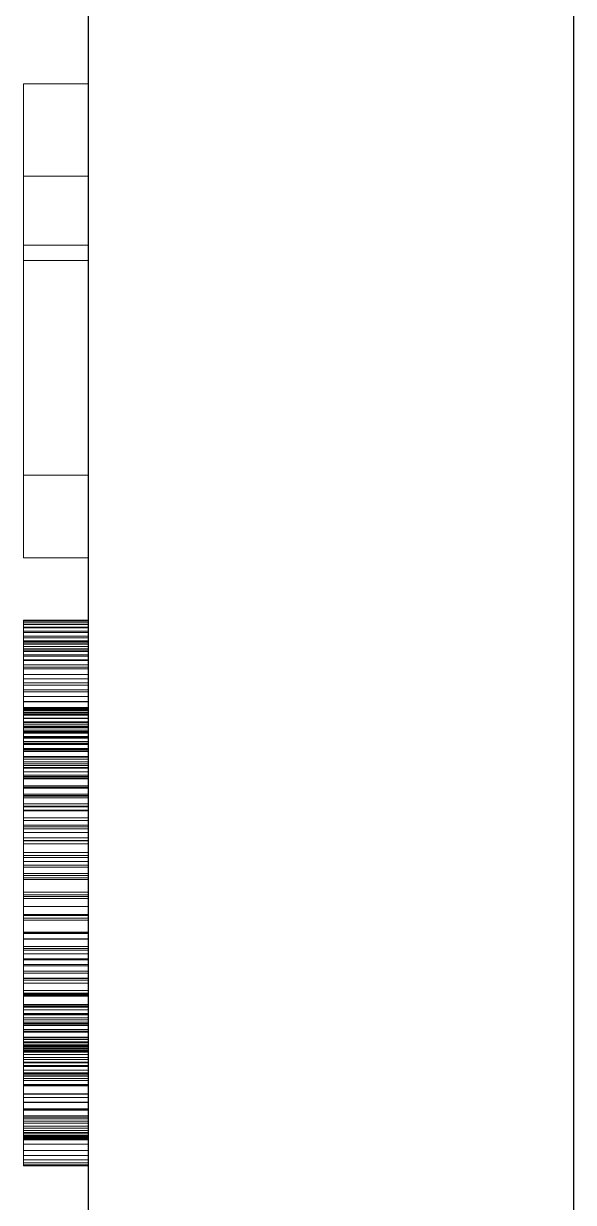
# Model space of a CAD drawing. Header units: millimetres. Extents: x 6 to 539, y 41 to 182.
# Drawn here: x 104.309 to 106.015, y 60.872 to 64.53 of the extents above; entities that cross this region are included whole.
import ezdxf

# ---------------------------------------------------------------- set-up
doc = ezdxf.new("R2010")
doc.units = ezdxf.units.MM
doc.linetypes.add('S45_HIDDEN', pattern=[2.3, 1.5, -0.8])
doc.layers.add('HIDDEN', color=7, linetype='S45_HIDDEN', lineweight=13)
doc.layers.add('VISIBLE', color=7, linetype='CONTINUOUS', lineweight=25)

msp = doc.modelspace()

# ---------------------------------------------------------------- linework, layer by layer
at = {"layer": 'HIDDEN', "ltscale": 0.666667}
for p, q in [((104.5093, 68.90795), (104.5093, 54.90795)), ((104.5093, 68.61727), (104.5093, 54.90795)), ((104.3093, 64.05583), (104.3093, 64.34317)), ((104.5093, 64.34317), (104.3093, 64.34317)), ((104.5093, 64.34317), (104.5093, 64.05583)), ((104.3093, 63.79461), (104.3093, 64.05583)), ((104.5093, 64.05583), (104.3093, 64.05583)), ((104.3093, 64.05583), (104.3093, 63.8425)), ((104.5093, 63.79461), (104.5093, 64.05583)), ((104.5093, 64.05583), (104.5093, 63.8425)), ((104.5093, 63.8425), (104.3093, 63.8425)), ((104.3093, 63.8425), (104.3093, 62.87163)), ((104.5093, 63.8425), (104.5093, 62.87163)), ((104.5093, 63.79461), (104.3093, 63.79461)), ((104.3093, 62.87163), (104.3093, 63.79461)), ((104.3093, 63.79461), (104.3093, 63.1285)), ((104.5093, 62.87163), (104.5093, 63.79461)), ((104.5093, 63.79461), (104.5093, 63.1285)), ((104.5093, 63.1285), (104.3093, 63.1285)), ((104.5093, 62.87163), (104.3093, 62.87163)), ((104.3093, 62.6771), (104.3093, 62.67862)), ((104.5093, 62.67862), (104.3093, 62.67862)), ((104.3093, 62.67862), (104.3093, 62.67723)), ((104.5093, 62.67723), (104.3093, 62.67723)), ((104.3093, 62.67723), (104.3093, 62.67308)), ((104.3093, 62.67254), (104.3093, 62.6771)), ((104.5093, 62.6771), (104.3093, 62.6771)), ((104.5093, 62.67308), (104.3093, 62.67308)), ((104.3093, 62.67308), (104.3093, 62.66617)), ((104.3093, 62.66494), (104.3093, 62.67254)), ((104.5093, 62.67254), (104.3093, 62.67254)), ((104.5093, 62.66617), (104.3093, 62.66617)), ((104.3093, 62.66617), (104.3093, 62.65649)), ((104.3093, 62.65431), (104.3093, 62.66494)), ((104.5093, 62.66494), (104.3093, 62.66494)), ((104.5093, 62.67862), (104.5093, 62.67723)), ((104.5093, 62.6771), (104.5093, 62.67862)), ((104.5093, 62.67723), (104.5093, 62.67308)), ((104.5093, 62.67254), (104.5093, 62.6771)), ((104.5093, 62.67308), (104.5093, 62.66617)), ((104.5093, 62.66494), (104.5093, 62.67254)), ((104.5093, 62.66617), (104.5093, 62.65649)), ((104.5093, 62.65431), (104.5093, 62.66494)), ((104.5093, 62.65649), (104.3093, 62.65649)), ((104.3093, 62.65649), (104.3093, 62.64404)), ((104.3093, 62.64064), (104.3093, 62.65431)), ((104.5093, 62.65431), (104.3093, 62.65431)), ((104.5093, 62.64404), (104.3093, 62.64404)), ((104.3093, 62.64404), (104.3093, 62.62882)), ((104.3093, 62.62392), (104.3093, 62.64064)), ((104.5093, 62.64064), (104.3093, 62.64064)), ((104.5093, 62.62882), (104.3093, 62.62882)), ((104.3093, 62.62882), (104.3093, 62.61084)), ((104.5093, 62.65649), (104.5093, 62.64404)), ((104.5093, 62.64064), (104.5093, 62.65431)), ((104.5093, 62.64404), (104.5093, 62.62882)), ((104.5093, 62.62392), (104.5093, 62.64064)), ((104.5093, 62.62882), (104.5093, 62.61084)), ((104.3093, 62.60417), (104.3093, 62.62392)), ((104.5093, 62.62392), (104.3093, 62.62392)), ((104.3093, 62.34484), (104.3093, 62.61476)), ((104.5093, 62.61476), (104.3093, 62.61476)), ((104.3093, 62.61476), (104.3093, 62.61154)), ((104.5093, 62.61154), (104.3093, 62.61154)), ((104.3093, 62.61154), (104.3093, 62.60551)), ((104.5093, 62.61084), (104.3093, 62.61084)), ((104.3093, 62.61084), (104.3093, 62.59009)), ((104.5093, 62.60551), (104.3093, 62.60551)), ((104.3093, 62.60551), (104.3093, 62.59667)), ((104.3093, 62.58139), (104.3093, 62.60417)), ((104.5093, 62.60417), (104.3093, 62.60417)), ((104.5093, 62.59667), (104.3093, 62.59667)), ((104.3093, 62.59667), (104.3093, 62.58501)), ((104.5093, 62.59009), (104.3093, 62.59009)), ((104.3093, 62.59009), (104.3093, 62.56644)), ((104.5093, 62.60417), (104.5093, 62.62392)), ((104.5093, 62.61476), (104.5093, 62.61154)), ((104.5093, 62.34484), (104.5093, 62.61476)), ((104.5093, 62.61154), (104.5093, 62.60551)), ((104.5093, 62.61084), (104.5093, 62.59009)), ((104.5093, 62.60551), (104.5093, 62.59667)), ((104.5093, 62.58139), (104.5093, 62.60417)), ((104.5093, 62.59667), (104.5093, 62.58501)), ((104.5093, 62.59009), (104.5093, 62.56644)), ((104.5093, 62.58501), (104.3093, 62.58501)), ((104.3093, 62.58501), (104.3093, 62.57055)), ((104.3093, 62.55575), (104.3093, 62.58139)), ((104.5093, 62.58139), (104.3093, 62.58139)), ((104.5093, 62.57055), (104.3093, 62.57055)), ((104.3093, 62.57055), (104.3093, 62.55327)), ((104.5093, 62.56644), (104.3093, 62.56644)), ((104.3093, 62.56644), (104.3093, 62.53975)), ((104.3093, 62.52746), (104.3093, 62.55575)), ((104.5093, 62.55575), (104.3093, 62.55575)), ((104.5093, 62.55327), (104.3093, 62.55327)), ((104.3093, 62.55327), (104.3093, 62.53318)), ((104.5093, 62.58501), (104.5093, 62.57055)), ((104.5093, 62.55575), (104.5093, 62.58139)), ((104.5093, 62.57055), (104.5093, 62.55327)), ((104.5093, 62.56644), (104.5093, 62.53975)), ((104.5093, 62.52746), (104.5093, 62.55575)), ((104.5093, 62.55327), (104.5093, 62.53318)), ((104.5093, 62.53975), (104.3093, 62.53975)), ((104.3093, 62.53975), (104.3093, 62.51003)), ((104.5093, 62.53318), (104.3093, 62.53318)), ((104.3093, 62.53318), (104.3093, 62.51028)), ((104.3093, 62.49652), (104.3093, 62.52746)), ((104.5093, 62.52746), (104.3093, 62.52746)), ((104.5093, 62.53975), (104.5093, 62.51003)), ((104.5093, 62.53318), (104.5093, 62.51028)), ((104.5093, 62.49652), (104.5093, 62.52746)), ((104.5093, 62.51028), (104.3093, 62.51028)), ((104.3093, 62.51028), (104.3093, 62.48466)), ((104.5093, 62.51003), (104.3093, 62.51003)), ((104.3093, 62.51003), (104.3093, 62.47726)), ((104.3093, 62.46293), (104.3093, 62.49652)), ((104.5093, 62.49652), (104.3093, 62.49652)), ((104.5093, 62.48466), (104.3093, 62.48466)), ((104.3093, 62.48466), (104.3093, 62.45644)), ((104.5093, 62.51028), (104.5093, 62.48466)), ((104.5093, 62.51003), (104.5093, 62.47726)), ((104.5093, 62.46293), (104.5093, 62.49652)), ((104.5093, 62.48466), (104.5093, 62.45644)), ((104.5093, 62.47726), (104.3093, 62.47726)), ((104.3093, 62.47726), (104.3093, 62.44146)), ((104.3093, 62.42668), (104.3093, 62.46293)), ((104.5093, 62.46293), (104.3093, 62.46293)), ((104.5093, 62.45644), (104.3093, 62.45644)), ((104.3093, 62.45644), (104.3093, 62.42562)), ((104.5093, 62.47726), (104.5093, 62.44146)), ((104.5093, 62.42668), (104.5093, 62.46293)), ((104.5093, 62.45644), (104.5093, 62.42562)), ((104.5093, 62.44146), (104.3093, 62.44146)), ((104.3093, 62.44146), (104.3093, 62.40261)), ((104.3093, 62.38778), (104.3093, 62.42668)), ((104.5093, 62.42668), (104.3093, 62.42668)), ((104.5093, 62.42562), (104.3093, 62.42562)), ((104.3093, 62.42562), (104.3093, 62.39218)), ((104.5093, 62.40724), (104.3093, 62.40724)), ((104.3093, 62.40724), (104.3093, 62.4063)), ((104.3093, 62.40633), (104.3093, 62.40724)), ((104.5093, 62.40633), (104.3093, 62.40633)), ((104.3093, 62.40361), (104.3093, 62.40633)), ((104.5093, 62.4063), (104.3093, 62.4063)), ((104.3093, 62.4063), (104.3093, 62.40347)), ((104.5093, 62.44146), (104.5093, 62.40261)), ((104.5093, 62.38778), (104.5093, 62.42668)), ((104.5093, 62.42562), (104.5093, 62.39218)), ((104.5093, 62.40724), (104.5093, 62.4063)), ((104.5093, 62.40633), (104.5093, 62.40724)), ((104.5093, 62.40361), (104.5093, 62.40633)), ((104.5093, 62.4063), (104.5093, 62.40347)), ((104.5093, 62.40361), (104.3093, 62.40361)), ((104.3093, 62.39908), (104.3093, 62.40361)), ((104.5093, 62.40347), (104.3093, 62.40347)), ((104.3093, 62.40347), (104.3093, 62.39877)), ((104.5093, 62.40261), (104.3093, 62.40261)), ((104.3093, 62.40261), (104.3093, 62.36073)), ((104.5093, 62.39908), (104.3093, 62.39908)), ((104.3093, 62.39273), (104.3093, 62.39908)), ((104.5093, 62.39877), (104.3093, 62.39877)), ((104.3093, 62.39877), (104.3093, 62.39218)), ((104.5093, 62.39273), (104.3093, 62.39273)), ((104.3093, 62.38456), (104.3093, 62.39273)), ((104.5093, 62.39218), (104.3093, 62.39218)), ((104.3093, 62.39218), (104.3093, 62.38371)), ((104.3093, 62.39218), (104.3093, 62.35614)), ((104.3093, 62.34623), (104.3093, 62.38778)), ((104.5093, 62.38778), (104.3093, 62.38778)), ((104.5093, 62.38456), (104.3093, 62.38456)), ((104.3093, 62.37459), (104.3093, 62.38456)), ((104.5093, 62.38371), (104.3093, 62.38371)), ((104.3093, 62.38371), (104.3093, 62.37336)), ((104.5093, 62.37459), (104.3093, 62.37459)), ((104.3093, 62.36279), (104.3093, 62.37459)), ((104.5093, 62.37336), (104.3093, 62.37336)), ((104.3093, 62.37336), (104.3093, 62.36113)), ((104.5093, 62.39908), (104.5093, 62.40361)), ((104.5093, 62.40347), (104.5093, 62.39877)), ((104.5093, 62.40261), (104.5093, 62.36073)), ((104.5093, 62.39273), (104.5093, 62.39908)), ((104.5093, 62.39877), (104.5093, 62.39218)), ((104.5093, 62.38456), (104.5093, 62.39273)), ((104.5093, 62.39218), (104.5093, 62.38371)), ((104.5093, 62.39218), (104.5093, 62.35614)), ((104.5093, 62.34623), (104.5093, 62.38778)), ((104.5093, 62.37459), (104.5093, 62.38456)), ((104.5093, 62.38371), (104.5093, 62.37336)), ((104.5093, 62.36279), (104.5093, 62.37459)), ((104.5093, 62.37336), (104.5093, 62.36113)), ((104.5093, 62.36279), (104.3093, 62.36279)), ((104.3093, 62.34919), (104.3093, 62.36279)), ((104.5093, 62.36113), (104.3093, 62.36113)), ((104.3093, 62.36113), (104.3093, 62.34701)), ((104.5093, 62.36073), (104.3093, 62.36073)), ((104.3093, 62.36073), (104.3093, 62.31581)), ((104.5093, 62.35614), (104.3093, 62.35614)), ((104.3093, 62.35614), (104.3093, 62.31749)), ((104.5093, 62.34919), (104.3093, 62.34919)), ((104.3093, 62.3335), (104.3093, 62.34919)), ((104.5093, 62.34701), (104.3093, 62.34701)), ((104.3093, 62.34701), (104.3093, 62.33097)), ((104.3093, 62.30202), (104.3093, 62.34623)), ((104.5093, 62.34623), (104.3093, 62.34623)), ((104.3093, 62.33777), (104.3093, 62.34484)), ((104.5093, 62.34484), (104.3093, 62.34484)), ((104.3093, 62.32747), (104.3093, 62.33777)), ((104.5093, 62.33777), (104.3093, 62.33777)), ((104.5093, 62.3335), (104.3093, 62.3335)), ((104.3093, 62.31545), (104.3093, 62.3335)), ((104.5093, 62.34919), (104.5093, 62.36279)), ((104.5093, 62.36113), (104.5093, 62.34701)), ((104.5093, 62.36073), (104.5093, 62.31581)), ((104.5093, 62.35614), (104.5093, 62.31749)), ((104.5093, 62.3335), (104.5093, 62.34919)), ((104.5093, 62.34701), (104.5093, 62.33097)), ((104.5093, 62.30202), (104.5093, 62.34623)), ((104.5093, 62.33777), (104.5093, 62.34484)), ((104.5093, 62.32747), (104.5093, 62.33777)), ((104.5093, 62.31545), (104.5093, 62.3335)), ((104.5093, 62.33097), (104.3093, 62.33097)), ((104.3093, 62.33097), (104.3093, 62.31295)), ((104.3093, 62.31392), (104.3093, 62.32747)), ((104.5093, 62.32747), (104.3093, 62.32747)), ((104.5093, 62.31749), (104.3093, 62.31749)), ((104.3093, 62.31749), (104.3093, 62.27623)), ((104.5093, 62.31581), (104.3093, 62.31581)), ((104.3093, 62.31581), (104.3093, 62.28052)), ((104.5093, 62.31545), (104.3093, 62.31545)), ((104.3093, 62.29504), (104.3093, 62.31545)), ((104.3093, 62.29713), (104.3093, 62.31392)), ((104.5093, 62.31392), (104.3093, 62.31392)), ((104.5093, 62.31295), (104.3093, 62.31295)), ((104.3093, 62.31295), (104.3093, 62.29297)), ((104.3093, 62.25578), (104.3093, 62.30202)), ((104.5093, 62.30202), (104.3093, 62.30202)), ((104.3093, 62.27709), (104.3093, 62.29713)), ((104.5093, 62.29713), (104.3093, 62.29713)), ((104.5093, 62.33097), (104.5093, 62.31295)), ((104.5093, 62.31392), (104.5093, 62.32747)), ((104.5093, 62.31749), (104.5093, 62.27623)), ((104.5093, 62.31581), (104.5093, 62.28052)), ((104.5093, 62.29504), (104.5093, 62.31545)), ((104.5093, 62.29713), (104.5093, 62.31392)), ((104.5093, 62.31295), (104.5093, 62.29297)), ((104.5093, 62.25578), (104.5093, 62.30202)), ((104.5093, 62.27709), (104.5093, 62.29713)), ((104.5093, 62.29504), (104.3093, 62.29504)), ((104.3093, 62.27227), (104.3093, 62.29504)), ((104.5093, 62.29297), (104.3093, 62.29297)), ((104.3093, 62.29297), (104.3093, 62.271)), ((104.5093, 62.28052), (104.3093, 62.28052)), ((104.3093, 62.28052), (104.3093, 62.23849)), ((104.3093, 62.25382), (104.3093, 62.27709)), ((104.5093, 62.27709), (104.3093, 62.27709)), ((104.5093, 62.27623), (104.3093, 62.27623)), ((104.3093, 62.27623), (104.3093, 62.23237)), ((104.5093, 62.27227), (104.3093, 62.27227)), ((104.3093, 62.24715), (104.3093, 62.27227)), ((104.5093, 62.271), (104.3093, 62.271)), ((104.3093, 62.271), (104.3093, 62.24707)), ((104.5093, 62.27227), (104.5093, 62.29504)), ((104.5093, 62.29297), (104.5093, 62.271)), ((104.5093, 62.28052), (104.5093, 62.23849)), ((104.5093, 62.25382), (104.5093, 62.27709)), ((104.5093, 62.27623), (104.5093, 62.23237)), ((104.5093, 62.24715), (104.5093, 62.27227)), ((104.5093, 62.271), (104.5093, 62.24707)), ((104.3093, 62.2081), (104.3093, 62.25578)), ((104.5093, 62.25578), (104.3093, 62.25578)), ((104.3093, 62.2273), (104.3093, 62.25382)), ((104.5093, 62.25382), (104.3093, 62.25382)), ((104.5093, 62.24715), (104.3093, 62.24715)), ((104.3093, 62.21967), (104.3093, 62.24715)), ((104.5093, 62.24707), (104.3093, 62.24707)), ((104.3093, 62.24707), (104.3093, 62.22116)), ((104.5093, 62.23849), (104.3093, 62.23849)), ((104.3093, 62.23849), (104.3093, 62.18973)), ((104.5093, 62.23237), (104.3093, 62.23237)), ((104.3093, 62.23237), (104.3093, 62.18632)), ((104.3093, 62.19754), (104.3093, 62.2273)), ((104.5093, 62.2273), (104.3093, 62.2273)), ((104.5093, 62.2081), (104.5093, 62.25578)), ((104.5093, 62.2273), (104.5093, 62.25382)), ((104.5093, 62.21967), (104.5093, 62.24715)), ((104.5093, 62.24707), (104.5093, 62.22116)), ((104.5093, 62.23849), (104.5093, 62.18973)), ((104.5093, 62.23237), (104.5093, 62.18632)), ((104.5093, 62.19754), (104.5093, 62.2273)), ((104.5093, 62.22116), (104.3093, 62.22116)), ((104.3093, 62.22116), (104.3093, 62.19329)), ((104.5093, 62.21967), (104.3093, 62.21967)), ((104.3093, 62.18983), (104.3093, 62.21967)), ((104.3093, 62.159), (104.3093, 62.2081)), ((104.5093, 62.2081), (104.3093, 62.2081)), ((104.3093, 62.16428), (104.3093, 62.19754)), ((104.5093, 62.19754), (104.3093, 62.19754)), ((104.5093, 62.19329), (104.3093, 62.19329)), ((104.3093, 62.19329), (104.3093, 62.16343)), ((104.5093, 62.18983), (104.3093, 62.18983)), ((104.3093, 62.15763), (104.3093, 62.18983)), ((104.5093, 62.18973), (104.3093, 62.18973)), ((104.3093, 62.18973), (104.3093, 62.13423)), ((104.5093, 62.18632), (104.3093, 62.18632)), ((104.3093, 62.18632), (104.3093, 62.13854)), ((104.5093, 62.22116), (104.5093, 62.19329)), ((104.5093, 62.18983), (104.5093, 62.21967)), ((104.5093, 62.159), (104.5093, 62.2081)), ((104.5093, 62.16428), (104.5093, 62.19754)), ((104.5093, 62.19329), (104.5093, 62.16343)), ((104.5093, 62.15763), (104.5093, 62.18983)), ((104.5093, 62.18973), (104.5093, 62.13423)), ((104.5093, 62.18632), (104.5093, 62.13854)), ((104.3093, 62.12729), (104.3093, 62.16428)), ((104.5093, 62.16428), (104.3093, 62.16428)), ((104.5093, 62.16343), (104.3093, 62.16343)), ((104.3093, 62.16343), (104.3093, 62.132)), ((104.3093, 62.10847), (104.3093, 62.159)), ((104.5093, 62.159), (104.3093, 62.159)), ((104.5093, 62.15763), (104.3093, 62.15763)), ((104.3093, 62.10185), (104.3093, 62.15763)), ((104.5093, 62.12729), (104.5093, 62.16428)), ((104.5093, 62.16343), (104.5093, 62.132)), ((104.5093, 62.10847), (104.5093, 62.159)), ((104.5093, 62.10185), (104.5093, 62.15763)), ((104.5093, 62.13854), (104.3093, 62.13854)), ((104.3093, 62.13854), (104.3093, 62.089)), ((104.5093, 62.13423), (104.3093, 62.13423)), ((104.3093, 62.13423), (104.3093, 62.00303)), ((104.5093, 62.132), (104.3093, 62.132)), ((104.3093, 62.132), (104.3093, 62.0994)), ((104.3093, 62.08655), (104.3093, 62.12729)), ((104.5093, 62.12729), (104.3093, 62.12729)), ((104.5093, 62.13854), (104.5093, 62.089)), ((104.5093, 62.13423), (104.5093, 62.00303)), ((104.5093, 62.132), (104.5093, 62.0994)), ((104.5093, 62.08655), (104.5093, 62.12729)), ((104.3093, 62.05651), (104.3093, 62.10847)), ((104.5093, 62.10847), (104.3093, 62.10847)), ((104.5093, 62.10185), (104.3093, 62.10185)), ((104.3093, 62.02012), (104.3093, 62.10185)), ((104.5093, 62.0994), (104.3093, 62.0994)), ((104.3093, 62.0994), (104.3093, 62.06561)), ((104.5093, 62.089), (104.3093, 62.089)), ((104.3093, 62.089), (104.3093, 62.03772)), ((104.3093, 62.04207), (104.3093, 62.08655)), ((104.5093, 62.08655), (104.3093, 62.08655)), ((104.5093, 62.05651), (104.5093, 62.10847)), ((104.5093, 62.02012), (104.5093, 62.10185)), ((104.5093, 62.0994), (104.5093, 62.06561)), ((104.5093, 62.089), (104.5093, 62.03772)), ((104.5093, 62.04207), (104.5093, 62.08655)), ((104.5093, 62.06561), (104.3093, 62.06561)), ((104.3093, 62.06561), (104.3093, 62.03065)), ((104.3093, 62.00312), (104.3093, 62.05651)), ((104.5093, 62.05651), (104.3093, 62.05651)), ((104.3093, 61.99386), (104.3093, 62.04207)), ((104.5093, 62.04207), (104.3093, 62.04207)), ((104.5093, 62.06561), (104.5093, 62.03065)), ((104.5093, 62.00312), (104.5093, 62.05651)), ((104.5093, 61.99386), (104.5093, 62.04207)), ((104.5093, 62.03772), (104.3093, 62.03772)), ((104.3093, 62.03772), (104.3093, 61.98469)), ((104.5093, 62.03065), (104.3093, 62.03065)), ((104.3093, 62.03065), (104.3093, 61.9945)), ((104.5093, 62.02012), (104.3093, 62.02012)), ((104.3093, 61.91246), (104.3093, 62.02012)), ((104.3093, 61.9483), (104.3093, 62.00312)), ((104.5093, 62.00312), (104.3093, 62.00312)), ((104.5093, 62.00303), (104.3093, 62.00303)), ((104.3093, 62.00303), (104.3093, 61.84489)), ((104.5093, 62.03772), (104.5093, 61.98469)), ((104.5093, 62.03065), (104.5093, 61.9945)), ((104.5093, 61.91246), (104.5093, 62.02012)), ((104.5093, 61.9483), (104.5093, 62.00312)), ((104.5093, 62.00303), (104.5093, 61.84489)), ((104.5093, 61.9945), (104.3093, 61.9945)), ((104.3093, 61.9945), (104.3093, 61.95718)), ((104.3093, 61.94189), (104.3093, 61.99386)), ((104.5093, 61.99386), (104.3093, 61.99386)), ((104.5093, 61.98469), (104.3093, 61.98469)), ((104.3093, 61.98469), (104.3093, 61.92992)), ((104.5093, 61.9945), (104.5093, 61.95718)), ((104.5093, 61.94189), (104.5093, 61.99386)), ((104.5093, 61.98469), (104.5093, 61.92992)), ((104.5093, 61.95718), (104.3093, 61.95718)), ((104.3093, 61.95718), (104.3093, 61.91868)), ((104.3093, 61.89205), (104.3093, 61.9483)), ((104.5093, 61.9483), (104.3093, 61.9483)), ((104.3093, 61.88619), (104.3093, 61.94189)), ((104.5093, 61.94189), (104.3093, 61.94189)), ((104.5093, 61.92992), (104.3093, 61.92992)), ((104.3093, 61.92992), (104.3093, 61.8734)), ((104.5093, 61.95718), (104.5093, 61.91868)), ((104.5093, 61.89205), (104.5093, 61.9483)), ((104.5093, 61.88619), (104.5093, 61.94189)), ((104.5093, 61.92992), (104.5093, 61.8734)), ((104.5093, 61.91868), (104.3093, 61.91868)), ((104.3093, 61.91868), (104.3093, 61.87899)), ((104.5093, 61.91246), (104.3093, 61.91246)), ((104.3093, 61.77886), (104.3093, 61.91246)), ((104.5093, 61.91868), (104.5093, 61.87899)), ((104.5093, 61.77886), (104.5093, 61.91246)), ((104.3093, 61.82132), (104.3093, 61.89205)), ((104.5093, 61.89205), (104.3093, 61.89205)), ((104.3093, 61.82675), (104.3093, 61.88619)), ((104.5093, 61.88619), (104.3093, 61.88619)), ((104.5093, 61.87899), (104.3093, 61.87899)), ((104.3093, 61.87899), (104.3093, 61.83421)), ((104.5093, 61.8734), (104.3093, 61.8734)), ((104.3093, 61.8734), (104.3093, 61.81514)), ((104.5093, 61.82132), (104.5093, 61.89205)), ((104.5093, 61.82675), (104.5093, 61.88619)), ((104.5093, 61.87899), (104.5093, 61.83421)), ((104.5093, 61.8734), (104.5093, 61.81514)), ((104.3093, 61.84489), (104.3093, 61.76318)), ((104.5093, 61.83421), (104.3093, 61.83421)), ((104.3093, 61.83421), (104.3093, 61.79056)), ((104.3093, 61.76506), (104.3093, 61.82675)), ((104.5093, 61.82675), (104.3093, 61.82675)), ((104.3093, 61.75351), (104.3093, 61.82132)), ((104.5093, 61.82132), (104.3093, 61.82132)), ((104.5093, 61.84489), (104.5093, 61.76318)), ((104.5093, 61.83421), (104.5093, 61.79056)), ((104.5093, 61.76506), (104.5093, 61.82675)), ((104.5093, 61.75351), (104.5093, 61.82132)), ((104.5093, 61.81514), (104.3093, 61.81514)), ((104.3093, 61.81514), (104.3093, 61.76206)), ((104.5093, 61.79056), (104.3093, 61.79056)), ((104.3093, 61.79056), (104.3093, 61.74804)), ((104.5093, 61.81514), (104.5093, 61.76206)), ((104.5093, 61.79056), (104.5093, 61.74804)), ((104.3093, 61.64326), (104.3093, 61.77886)), ((104.3093, 61.7077), (104.3093, 61.76506)), ((104.5093, 61.76506), (104.3093, 61.76506)), ((104.5093, 61.76318), (104.3093, 61.76318)), ((104.3093, 61.76318), (104.3093, 61.68965)), ((104.5093, 61.76206), (104.3093, 61.76206)), ((104.3093, 61.76206), (104.3093, 61.7102)), ((104.3093, 61.68862), (104.3093, 61.75351)), ((104.5093, 61.75351), (104.3093, 61.75351)), ((104.5093, 61.74804), (104.3093, 61.74804)), ((104.3093, 61.74804), (104.3093, 61.70666)), ((104.5093, 61.64326), (104.5093, 61.77886)), ((104.5093, 61.7077), (104.5093, 61.76506)), ((104.5093, 61.76318), (104.5093, 61.68965)), ((104.5093, 61.76206), (104.5093, 61.7102)), ((104.5093, 61.68862), (104.5093, 61.75351)), ((104.5093, 61.74804), (104.5093, 61.70666)), ((104.5093, 61.7102), (104.3093, 61.7102)), ((104.3093, 61.7102), (104.3093, 61.65956)), ((104.3093, 61.65468), (104.3093, 61.7077)), ((104.5093, 61.7077), (104.3093, 61.7077)), ((104.5093, 61.70666), (104.3093, 61.70666)), ((104.3093, 61.70666), (104.3093, 61.66641)), ((104.5093, 61.68965), (104.3093, 61.68965)), ((104.3093, 61.68965), (104.3093, 61.62431)), ((104.3093, 61.62666), (104.3093, 61.68862)), ((104.5093, 61.68862), (104.3093, 61.68862)), ((104.5093, 61.7102), (104.5093, 61.65956)), ((104.5093, 61.65468), (104.5093, 61.7077)), ((104.5093, 61.70666), (104.5093, 61.66641)), ((104.5093, 61.68965), (104.5093, 61.62431)), ((104.5093, 61.62666), (104.5093, 61.68862)), ((104.5093, 61.66641), (104.3093, 61.66641)), ((104.3093, 61.66641), (104.3093, 61.6273)), ((104.5093, 61.65956), (104.3093, 61.65956)), ((104.3093, 61.65956), (104.3093, 61.61015)), ((104.3093, 61.60598), (104.3093, 61.65468)), ((104.5093, 61.65468), (104.3093, 61.65468)), ((104.5093, 61.64326), (104.3093, 61.64326)), ((104.3093, 61.58369), (104.3093, 61.64326)), ((104.5093, 61.66641), (104.5093, 61.6273)), ((104.5093, 61.65956), (104.5093, 61.61015)), ((104.5093, 61.60598), (104.5093, 61.65468)), ((104.5093, 61.58369), (104.5093, 61.64326)), ((104.5093, 61.6273), (104.3093, 61.6273)), ((104.3093, 61.6273), (104.3093, 61.58932)), ((104.3093, 61.56763), (104.3093, 61.62666)), ((104.5093, 61.62666), (104.3093, 61.62666)), ((104.5093, 61.62431), (104.3093, 61.62431)), ((104.3093, 61.62431), (104.3093, 61.56716)), ((104.5093, 61.61015), (104.3093, 61.61015)), ((104.3093, 61.61015), (104.3093, 61.56197)), ((104.3093, 61.56162), (104.3093, 61.60598)), ((104.5093, 61.60598), (104.3093, 61.60598)), ((104.5093, 61.6273), (104.5093, 61.58932)), ((104.5093, 61.56763), (104.5093, 61.62666)), ((104.5093, 61.62431), (104.5093, 61.56716)), ((104.5093, 61.61015), (104.5093, 61.56197)), ((104.5093, 61.56162), (104.5093, 61.60598)), ((104.5093, 61.58932), (104.3093, 61.58932)), ((104.3093, 61.58932), (104.3093, 61.55247)), ((104.5093, 61.58369), (104.3093, 61.58369)), ((104.3093, 61.52961), (104.3093, 61.58369)), ((104.3093, 61.51152), (104.3093, 61.56763)), ((104.5093, 61.56763), (104.3093, 61.56763)), ((104.5093, 61.56716), (104.3093, 61.56716)), ((104.3093, 61.56716), (104.3093, 61.51819)), ((104.5093, 61.58932), (104.5093, 61.55247)), ((104.5093, 61.52961), (104.5093, 61.58369)), ((104.5093, 61.51152), (104.5093, 61.56763)), ((104.5093, 61.56716), (104.5093, 61.51819)), ((104.5093, 61.56197), (104.3093, 61.56197)), ((104.3093, 61.56197), (104.3093, 61.51501)), ((104.3093, 61.52158), (104.3093, 61.56162)), ((104.5093, 61.56162), (104.3093, 61.56162)), ((104.5093, 61.55247), (104.3093, 61.55247)), ((104.3093, 61.55247), (104.3093, 61.51738)), ((104.5093, 61.52961), (104.3093, 61.52961)), ((104.3093, 61.48102), (104.3093, 61.52961)), ((104.5093, 61.56197), (104.5093, 61.51501)), ((104.5093, 61.52158), (104.5093, 61.56162)), ((104.5093, 61.55247), (104.5093, 61.51738)), ((104.5093, 61.48102), (104.5093, 61.52961)), ((104.3093, 61.48588), (104.3093, 61.52158)), ((104.5093, 61.52158), (104.3093, 61.52158)), ((104.5093, 61.51819), (104.3093, 61.51819)), ((104.3093, 61.51819), (104.3093, 61.47741)), ((104.5093, 61.51738), (104.3093, 61.51738)), ((104.3093, 61.51738), (104.3093, 61.48467)), ((104.5093, 61.51501), (104.3093, 61.51501)), ((104.3093, 61.51501), (104.3093, 61.46927)), ((104.3093, 61.45833), (104.3093, 61.51152)), ((104.5093, 61.51152), (104.3093, 61.51152)), ((104.5093, 61.48588), (104.5093, 61.52158)), ((104.5093, 61.51819), (104.5093, 61.47741)), ((104.5093, 61.51738), (104.5093, 61.48467)), ((104.5093, 61.51501), (104.5093, 61.46927)), ((104.5093, 61.45833), (104.5093, 61.51152)), ((104.3093, 61.46965), (104.3093, 61.48588)), ((104.5093, 61.48588), (104.3093, 61.48588)), ((104.5093, 61.48467), (104.3093, 61.48467)), ((104.3093, 61.48467), (104.3093, 61.45434)), ((104.5093, 61.48102), (104.3093, 61.48102)), ((104.3093, 61.43791), (104.3093, 61.48102)), ((104.5093, 61.47741), (104.3093, 61.47741)), ((104.3093, 61.47741), (104.3093, 61.44482)), ((104.3093, 61.45451), (104.3093, 61.46965)), ((104.5093, 61.46965), (104.3093, 61.46965)), ((104.5093, 61.46927), (104.3093, 61.46927)), ((104.3093, 61.46927), (104.3093, 61.42476)), ((104.3093, 61.40807), (104.3093, 61.45833)), ((104.5093, 61.45833), (104.3093, 61.45833)), ((104.3093, 61.42713), (104.3093, 61.45451)), ((104.5093, 61.45451), (104.3093, 61.45451)), ((104.5093, 61.45434), (104.3093, 61.45434)), ((104.3093, 61.45434), (104.3093, 61.42639)), ((104.5093, 61.46965), (104.5093, 61.48588)), ((104.5093, 61.48467), (104.5093, 61.45434)), ((104.5093, 61.43791), (104.5093, 61.48102)), ((104.5093, 61.47741), (104.5093, 61.44482)), ((104.5093, 61.45451), (104.5093, 61.46965)), ((104.5093, 61.46927), (104.5093, 61.42476)), ((104.5093, 61.40807), (104.5093, 61.45833)), ((104.5093, 61.42713), (104.5093, 61.45451)), ((104.5093, 61.45434), (104.5093, 61.42639)), ((104.5093, 61.44482), (104.3093, 61.44482)), ((104.3093, 61.44482), (104.3093, 61.43159)), ((104.5093, 61.43791), (104.3093, 61.43791)), ((104.3093, 61.40029), (104.3093, 61.43791)), ((104.5093, 61.43159), (104.3093, 61.43159)), ((104.3093, 61.43159), (104.3093, 61.42041)), ((104.3093, 61.4034), (104.3093, 61.42713)), ((104.5093, 61.42713), (104.3093, 61.42713)), ((104.5093, 61.42639), (104.3093, 61.42639)), ((104.3093, 61.42639), (104.3093, 61.40083)), ((104.5093, 61.42476), (104.3093, 61.42476)), ((104.3093, 61.42476), (104.3093, 61.38218)), ((104.5093, 61.42041), (104.3093, 61.42041)), ((104.3093, 61.42041), (104.3093, 61.40102)), ((104.5093, 61.44482), (104.5093, 61.43159)), ((104.5093, 61.40029), (104.5093, 61.43791)), ((104.5093, 61.43159), (104.5093, 61.42041)), ((104.5093, 61.4034), (104.5093, 61.42713)), ((104.5093, 61.42639), (104.5093, 61.40083)), ((104.5093, 61.42476), (104.5093, 61.38218)), ((104.5093, 61.42041), (104.5093, 61.40102)), ((104.3093, 61.36059), (104.3093, 61.40807)), ((104.5093, 61.40807), (104.3093, 61.40807)), ((104.3093, 61.38332), (104.3093, 61.4034)), ((104.5093, 61.4034), (104.3093, 61.4034)), ((104.5093, 61.40102), (104.3093, 61.40102)), ((104.3093, 61.40102), (104.3093, 61.38422)), ((104.5093, 61.40083), (104.3093, 61.40083)), ((104.3093, 61.40083), (104.3093, 61.37764)), ((104.5093, 61.40029), (104.3093, 61.40029)), ((104.3093, 61.36816), (104.3093, 61.40029)), ((104.5093, 61.38422), (104.3093, 61.38422)), ((104.3093, 61.38422), (104.3093, 61.37)), ((104.3093, 61.36689), (104.3093, 61.38332)), ((104.5093, 61.38332), (104.3093, 61.38332)), ((104.5093, 61.38218), (104.3093, 61.38218)), ((104.3093, 61.38218), (104.3093, 61.34222)), ((104.5093, 61.36059), (104.5093, 61.40807)), ((104.5093, 61.38332), (104.5093, 61.4034)), ((104.5093, 61.40102), (104.5093, 61.38422)), ((104.5093, 61.40083), (104.5093, 61.37764)), ((104.5093, 61.36816), (104.5093, 61.40029)), ((104.5093, 61.38422), (104.5093, 61.37)), ((104.5093, 61.36689), (104.5093, 61.38332)), ((104.5093, 61.38218), (104.5093, 61.34222)), ((104.5093, 61.37764), (104.3093, 61.37764)), ((104.3093, 61.37764), (104.3093, 61.35684)), ((104.5093, 61.37), (104.3093, 61.37)), ((104.3093, 61.37), (104.3093, 61.35837)), ((104.5093, 61.36816), (104.3093, 61.36816)), ((104.3093, 61.33128), (104.3093, 61.36816)), ((104.3093, 61.35412), (104.3093, 61.36689)), ((104.5093, 61.36689), (104.3093, 61.36689)), ((104.3093, 61.31574), (104.3093, 61.36059)), ((104.5093, 61.36059), (104.3093, 61.36059)), ((104.5093, 61.35837), (104.3093, 61.35837)), ((104.3093, 61.35837), (104.3093, 61.34932)), ((104.5093, 61.35684), (104.3093, 61.35684)), ((104.3093, 61.35684), (104.3093, 61.33841)), ((104.3093, 61.34499), (104.3093, 61.35412)), ((104.5093, 61.35412), (104.3093, 61.35412)), ((104.5093, 61.34932), (104.3093, 61.34932)), ((104.3093, 61.34932), (104.3093, 61.34286)), ((104.3093, 61.33951), (104.3093, 61.34499)), ((104.5093, 61.34499), (104.3093, 61.34499)), ((104.5093, 61.37764), (104.5093, 61.35684)), ((104.5093, 61.37), (104.5093, 61.35837)), ((104.5093, 61.33128), (104.5093, 61.36816)), ((104.5093, 61.35412), (104.5093, 61.36689)), ((104.5093, 61.31574), (104.5093, 61.36059)), ((104.5093, 61.35837), (104.5093, 61.34932)), ((104.5093, 61.35684), (104.5093, 61.33841)), ((104.5093, 61.34499), (104.5093, 61.35412)), ((104.5093, 61.34932), (104.5093, 61.34286)), ((104.5093, 61.33951), (104.5093, 61.34499)), ((104.5093, 61.34286), (104.3093, 61.34286)), ((104.3093, 61.34286), (104.3093, 61.33898)), ((104.5093, 61.34222), (104.3093, 61.34222)), ((104.3093, 61.34222), (104.3093, 61.3049)), ((104.3093, 61.33769), (104.3093, 61.33951)), ((104.5093, 61.33951), (104.3093, 61.33951)), ((104.5093, 61.33898), (104.3093, 61.33898)), ((104.3093, 61.33898), (104.3093, 61.33769)), ((104.5093, 61.33841), (104.3093, 61.33841)), ((104.3093, 61.33841), (104.3093, 61.32196)), ((104.5093, 61.33769), (104.3093, 61.33769)), ((104.5093, 61.33128), (104.3093, 61.33128)), ((104.3093, 61.29683), (104.3093, 61.33128)), ((104.5093, 61.32196), (104.3093, 61.32196)), ((104.3093, 61.32196), (104.3093, 61.30708)), ((104.3093, 61.27352), (104.3093, 61.31574)), ((104.5093, 61.31574), (104.3093, 61.31574)), ((104.5093, 61.34286), (104.5093, 61.33898)), ((104.5093, 61.34222), (104.5093, 61.3049)), ((104.5093, 61.33769), (104.5093, 61.33951)), ((104.5093, 61.33898), (104.5093, 61.33769)), ((104.5093, 61.33841), (104.5093, 61.32196)), ((104.5093, 61.29683), (104.5093, 61.33128)), ((104.5093, 61.32196), (104.5093, 61.30708)), ((104.5093, 61.27352), (104.5093, 61.31574)), ((104.5093, 61.30708), (104.3093, 61.30708)), ((104.3093, 61.30708), (104.3093, 61.29375)), ((104.5093, 61.3049), (104.3093, 61.3049)), ((104.3093, 61.3049), (104.3093, 61.27021)), ((104.5093, 61.29683), (104.3093, 61.29683)), ((104.3093, 61.2648), (104.3093, 61.29683)), ((104.5093, 61.29375), (104.3093, 61.29375)), ((104.3093, 61.29375), (104.3093, 61.282)), ((104.5093, 61.282), (104.3093, 61.282)), ((104.3093, 61.282), (104.3093, 61.2718)), ((104.3093, 61.23392), (104.3093, 61.27352)), ((104.5093, 61.27352), (104.3093, 61.27352)), ((104.5093, 61.2718), (104.3093, 61.2718)), ((104.3093, 61.2718), (104.3093, 61.26318)), ((104.5093, 61.30708), (104.5093, 61.29375)), ((104.5093, 61.3049), (104.5093, 61.27021)), ((104.5093, 61.2648), (104.5093, 61.29683)), ((104.5093, 61.29375), (104.5093, 61.282)), ((104.5093, 61.282), (104.5093, 61.2718)), ((104.5093, 61.23392), (104.5093, 61.27352)), ((104.5093, 61.2718), (104.5093, 61.26318)), ((104.5093, 61.27021), (104.3093, 61.27021)), ((104.3093, 61.27021), (104.3093, 61.23814)), ((104.5093, 61.2648), (104.3093, 61.2648)), ((104.3093, 61.23519), (104.3093, 61.2648)), ((104.5093, 61.26318), (104.3093, 61.26318)), ((104.3093, 61.26318), (104.3093, 61.25611)), ((104.5093, 61.25611), (104.3093, 61.25611)), ((104.3093, 61.25611), (104.3093, 61.25061)), ((104.5093, 61.25061), (104.3093, 61.25061)), ((104.3093, 61.25061), (104.3093, 60.98504)), ((104.5093, 61.23814), (104.3093, 61.23814)), ((104.3093, 61.23814), (104.3093, 61.20871)), ((104.5093, 61.23519), (104.3093, 61.23519)), ((104.3093, 61.20802), (104.3093, 61.23519)), ((104.5093, 61.27021), (104.5093, 61.23814)), ((104.5093, 61.23519), (104.5093, 61.2648)), ((104.5093, 61.26318), (104.5093, 61.25611)), ((104.5093, 61.25611), (104.5093, 61.25061)), ((104.5093, 61.25061), (104.5093, 60.98504)), ((104.5093, 61.23814), (104.5093, 61.20871)), ((104.5093, 61.20802), (104.5093, 61.23519)), ((104.3093, 61.19696), (104.3093, 61.23392)), ((104.5093, 61.23392), (104.3093, 61.23392)), ((104.5093, 61.20871), (104.3093, 61.20871)), ((104.3093, 61.20871), (104.3093, 61.18191)), ((104.5093, 61.20802), (104.3093, 61.20802)), ((104.3093, 61.18327), (104.3093, 61.20802)), ((104.5093, 61.19696), (104.5093, 61.23392)), ((104.5093, 61.20871), (104.5093, 61.18191)), ((104.5093, 61.18327), (104.5093, 61.20802)), ((104.3093, 61.16263), (104.3093, 61.19696)), ((104.5093, 61.19696), (104.3093, 61.19696)), ((104.5093, 61.18327), (104.3093, 61.18327)), ((104.3093, 61.16094), (104.3093, 61.18327)), ((104.5093, 61.18191), (104.3093, 61.18191)), ((104.3093, 61.18191), (104.3093, 61.15774)), ((104.3093, 61.13093), (104.3093, 61.16263)), ((104.5093, 61.16263), (104.3093, 61.16263)), ((104.5093, 61.16263), (104.5093, 61.19696)), ((104.5093, 61.16094), (104.5093, 61.18327)), ((104.5093, 61.18191), (104.5093, 61.15774)), ((104.5093, 61.13093), (104.5093, 61.16263)), ((104.5093, 61.16094), (104.3093, 61.16094)), ((104.3093, 61.14105), (104.3093, 61.16094)), ((104.5093, 61.15774), (104.3093, 61.15774)), ((104.3093, 61.15774), (104.3093, 61.13631)), ((104.5093, 61.14105), (104.3093, 61.14105)), ((104.3093, 61.12353), (104.3093, 61.14105)), ((104.5093, 61.13631), (104.3093, 61.13631)), ((104.3093, 61.13631), (104.3093, 61.11774)), ((104.3093, 61.10186), (104.3093, 61.13093)), ((104.5093, 61.13093), (104.3093, 61.13093)), ((104.5093, 61.14105), (104.5093, 61.16094)), ((104.5093, 61.15774), (104.5093, 61.13631)), ((104.5093, 61.12353), (104.5093, 61.14105)), ((104.5093, 61.13631), (104.5093, 61.11774)), ((104.5093, 61.10186), (104.5093, 61.13093)), ((104.5093, 61.12353), (104.3093, 61.12353)), ((104.3093, 61.10835), (104.3093, 61.12353)), ((104.5093, 61.11774), (104.3093, 61.11774)), ((104.3093, 61.11774), (104.3093, 61.10202)), ((104.5093, 61.10835), (104.3093, 61.10835)), ((104.3093, 61.0955), (104.3093, 61.10835)), ((104.5093, 61.10202), (104.3093, 61.10202)), ((104.3093, 61.10202), (104.3093, 61.08917)), ((104.3093, 61.07575), (104.3093, 61.10186)), ((104.5093, 61.10186), (104.3093, 61.10186)), ((104.5093, 61.0955), (104.3093, 61.0955)), ((104.3093, 61.08499), (104.3093, 61.0955)), ((104.5093, 61.08917), (104.3093, 61.08917)), ((104.3093, 61.08917), (104.3093, 61.07917)), ((104.5093, 61.10835), (104.5093, 61.12353)), ((104.5093, 61.11774), (104.5093, 61.10202)), ((104.5093, 61.0955), (104.5093, 61.10835)), ((104.5093, 61.10202), (104.5093, 61.08917)), ((104.5093, 61.07575), (104.5093, 61.10186)), ((104.5093, 61.08499), (104.5093, 61.0955)), ((104.5093, 61.08917), (104.5093, 61.07917)), ((104.5093, 61.08499), (104.3093, 61.08499)), ((104.3093, 61.07682), (104.3093, 61.08499)), ((104.5093, 61.07917), (104.3093, 61.07917)), ((104.3093, 61.07917), (104.3093, 61.07202)), ((104.5093, 61.07682), (104.3093, 61.07682)), ((104.3093, 61.07098), (104.3093, 61.07682)), ((104.3093, 61.05293), (104.3093, 61.07575)), ((104.5093, 61.07575), (104.3093, 61.07575)), ((104.5093, 61.07202), (104.3093, 61.07202)), ((104.3093, 61.07202), (104.3093, 61.06774)), ((104.5093, 61.07098), (104.3093, 61.07098)), ((104.3093, 61.06748), (104.3093, 61.07098)), ((104.5093, 61.06774), (104.3093, 61.06774)), ((104.3093, 61.06774), (104.3093, 61.06631)), ((104.5093, 61.06748), (104.3093, 61.06748)), ((104.3093, 61.06631), (104.3093, 61.06748)), ((104.5093, 61.06631), (104.3093, 61.06631)), ((104.3093, 61.03339), (104.3093, 61.05293)), ((104.5093, 61.05293), (104.3093, 61.05293)), ((104.5093, 61.07682), (104.5093, 61.08499)), ((104.5093, 61.07917), (104.5093, 61.07202)), ((104.5093, 61.07098), (104.5093, 61.07682)), ((104.5093, 61.05293), (104.5093, 61.07575)), ((104.5093, 61.07202), (104.5093, 61.06774)), ((104.5093, 61.06748), (104.5093, 61.07098)), ((104.5093, 61.06774), (104.5093, 61.06631)), ((104.5093, 61.06631), (104.5093, 61.06748)), ((104.5093, 61.03339), (104.5093, 61.05293)), ((104.3093, 61.01715), (104.3093, 61.03339)), ((104.5093, 61.03339), (104.3093, 61.03339)), ((104.3093, 61.00419), (104.3093, 61.01715)), ((104.5093, 61.01715), (104.3093, 61.01715)), ((104.5093, 61.01715), (104.5093, 61.03339)), ((104.5093, 61.00419), (104.5093, 61.01715)), ((104.3093, 60.99452), (104.3093, 61.00419)), ((104.5093, 61.00419), (104.3093, 61.00419)), ((104.3093, 60.98813), (104.3093, 60.99452)), ((104.5093, 60.99452), (104.3093, 60.99452)), ((104.3093, 60.98504), (104.3093, 60.98813)), ((104.5093, 60.98813), (104.3093, 60.98813)), ((104.5093, 60.98504), (104.3093, 60.98504)), ((104.5093, 60.99452), (104.5093, 61.00419)), ((104.5093, 60.98813), (104.5093, 60.99452)), ((104.5093, 60.98504), (104.5093, 60.98813))]:
    msp.add_line(p, q, dxfattribs=at)
at = {"layer": 'VISIBLE'}
for p, q in [((106.01523, 68.90795), (106.01523, 54.90795)), ((104.5093, 68.20833), (104.5093, 54.45833))]:
    msp.add_line(p, q, dxfattribs=at)

doc.saveas('drawing.dxf')
